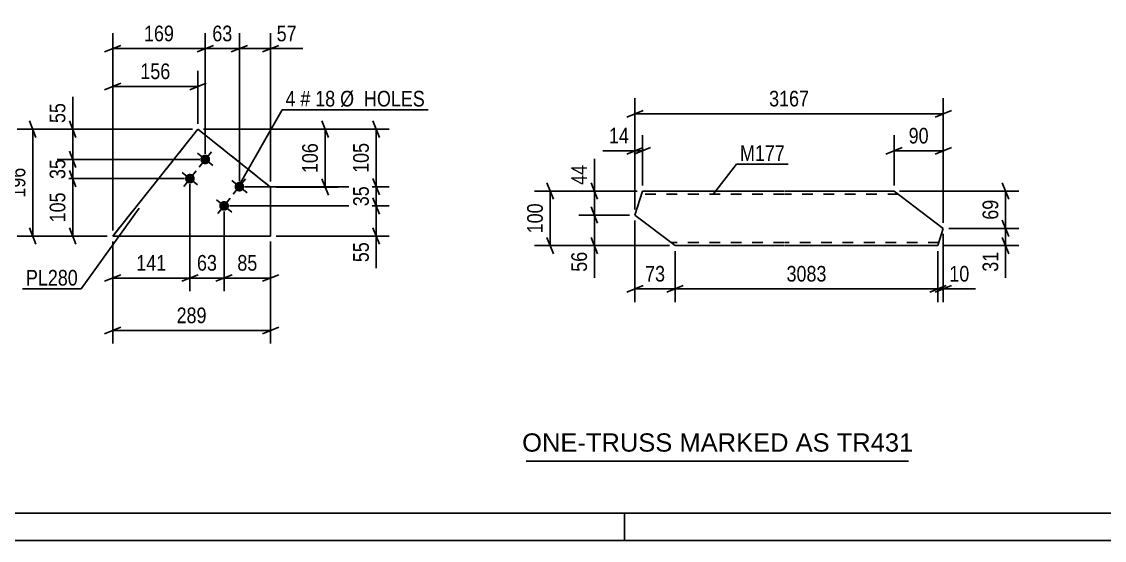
# Model space of a CAD drawing. Header units: millimetres. Extents: x 0 to 841, y 0 to 594.
# Drawn here: x 310.6 to 508.8, y 0 to 95 of the extents above; entities that cross this region are included whole.
import ezdxf

# ---------------------------------------------------------------- set-up
doc = ezdxf.new("R2010")
doc.units = ezdxf.units.MM
doc.linetypes.add('DXK_LINE_DOT2', pattern=[3.9198, 1.9599, -1.9599])
doc.styles.add('Arial', font='ARIAL.TTF', dxfattribs={"height": 0.2})
doc.styles.add('Arial Narrow', font='ARIALN.TTF', dxfattribs={"height": 0.2})

# ---------------------------------------------------------------- blocks, each defined once
blk = doc.blocks.new('Unknown-317311778-1113')
at = {"color": 5, "linetype": 'Continuous'}
for p, q in [((5, 5), (836, 5)), ((421, 0), (421, 5)), ((0, 0), (841, 0))]:
    blk.add_line(p, q, dxfattribs=at)
blk = doc.blocks.new('Part-317311778-6104 - 6098')
at = {"color": 2, "linetype": 'Continuous'}
for p, q in [((422.9, 59.58), (424.27, 63.98)), ((424.27, 63.98), (450.24, 63.98)), ((450.34, 63.98), (470.34, 63.98)), ((479.34, 57.13), (470.34, 63.98)), ((430.24, 53.98), (422.9, 59.58)), ((479.34, 57.13), (478.36, 53.98)), ((450.24, 53.98), (430.24, 53.98)), ((478.36, 53.98), (450.34, 53.98))]:
    blk.add_line(p, q, dxfattribs=at)
at = {"color": 7, "linetype": 'DXK_LINE_DOT2'}
for p, q in [((450.24, 63.38), (424.09, 63.38)), ((471.13, 63.38), (450.34, 63.38)), ((450.24, 54.58), (429.46, 54.58)), ((478.55, 54.58), (450.34, 54.58))]:
    blk.add_line(p, q, dxfattribs=at)
blk = doc.blocks.new('Part-317311778-7203 - 7197')
at = {"color": 2, "linetype": 'Continuous'}
for p, q in [((342.87, 75.31), (327.27, 55.74)), ((356.17, 64.71), (342.87, 75.31)), ((342.87, 75.31), (342.87, 75.31)), ((356.17, 55.74), (356.17, 64.71)), ((327.27, 55.74), (356.17, 55.74)), ((327.27, 55.74), (327.27, 55.74))]:
    blk.add_line(p, q, dxfattribs=at)
at = {"color": 7, "linetype": 'DXK_LINE_DOT2'}
for p, q in [((327.27, 55.74), (342.87, 75.31)), ((342.87, 75.31), (356.17, 64.71)), ((327.27, 55.74), (356.17, 55.74))]:
    blk.add_line(p, q, dxfattribs=at)
blk = doc.blocks.new('Bolt-317311778-7208 - 7197')
at = {"linetype": 'Continuous'}
for points in [[(344.21, 70.67), (344.4, 70.65), (344.58, 70.59), (344.74, 70.5), (344.88, 70.37), (344.99, 70.22), (345.07, 70.05), (345.11, 69.86), (345.11, 69.68), (345.07, 69.49), (344.99, 69.32), (344.88, 69.17), (344.74, 69.04), (344.58, 68.95), (344.4, 68.89), (344.21, 68.87), (344.02, 68.89), (343.84, 68.95), (343.68, 69.04), (343.54, 69.17), (343.43, 69.32), (343.35, 69.49), (343.32, 69.68), (343.32, 69.86), (343.35, 70.05), (343.43, 70.22), (343.54, 70.37), (343.68, 70.5), (343.84, 70.59), (344.02, 70.65)], [(341.41, 67.15), (341.59, 67.13), (341.77, 67.07), (341.93, 66.98), (342.07, 66.85), (342.18, 66.7), (342.26, 66.53), (342.3, 66.35), (342.3, 66.16), (342.26, 65.97), (342.18, 65.8), (342.07, 65.65), (341.93, 65.52), (341.77, 65.43), (341.59, 65.37), (341.41, 65.35), (341.22, 65.37), (341.04, 65.43), (340.88, 65.52), (340.74, 65.65), (340.63, 65.8), (340.55, 65.97), (340.51, 66.16), (340.51, 66.35), (340.55, 66.53), (340.63, 66.7), (340.74, 66.85), (340.88, 66.98), (341.04, 67.07), (341.22, 67.13)], [(350.47, 65.68), (350.65, 65.66), (350.83, 65.6), (351, 65.51), (351.13, 65.38), (351.25, 65.23), (351.32, 65.06), (351.36, 64.88), (351.36, 64.69), (351.32, 64.5), (351.25, 64.33), (351.13, 64.18), (351, 64.05), (350.83, 63.96), (350.65, 63.9), (350.47, 63.88), (350.28, 63.9), (350.1, 63.96), (349.94, 64.05), (349.8, 64.18), (349.69, 64.33), (349.61, 64.5), (349.57, 64.69), (349.57, 64.88), (349.61, 65.06), (349.69, 65.23), (349.8, 65.38), (349.94, 65.51), (350.1, 65.6), (350.28, 65.66)], [(347.66, 62.16), (347.85, 62.14), (348.03, 62.09), (348.19, 61.99), (348.33, 61.87), (348.44, 61.71), (348.52, 61.54), (348.56, 61.36), (348.56, 61.17), (348.52, 60.99), (348.44, 60.81), (348.33, 60.66), (348.19, 60.54), (348.03, 60.44), (347.85, 60.38), (347.66, 60.36), (347.47, 60.38), (347.29, 60.44), (347.13, 60.54), (346.99, 60.66), (346.88, 60.81), (346.8, 60.99), (346.77, 61.17), (346.77, 61.36), (346.8, 61.54), (346.88, 61.71), (346.99, 61.87), (347.13, 61.99), (347.29, 62.09), (347.47, 62.14)]]:
    blk.add_hatch(color=1, dxfattribs=at).paths.add_polyline_path(points)
at = {"color": 1, "linetype": 'Continuous'}
for p, q in [((342.8, 70.89), (345.62, 68.65)), ((345.33, 71.18), (343.09, 68.36)), ((342.53, 67.66), (340.28, 64.84)), ((340, 67.37), (342.81, 65.13)), ((349.06, 65.9), (351.87, 63.66)), ((351.59, 66.19), (349.34, 63.38)), ((346.25, 62.39), (349.07, 60.14)), ((348.78, 62.67), (346.54, 59.86))]:
    blk.add_line(p, q, dxfattribs=at)
blk = doc.blocks.new('StraightDimension-317311778-6217 - 6098')
at = {"color": 7, "linetype": 'Continuous'}
for p, q in [((422.9, 60.58), (422.9, 74.2)), ((424.27, 64.98), (424.27, 74.2)), ((421.4, 70.75), (424.4, 71.95)), ((425.77, 71.95), (422.77, 70.75)), ((422.9, 71.35), (424.27, 71.35))]:
    blk.add_line(p, q, dxfattribs=at)
at = {"color": 0}
blk.add_wipeout([(422.38, 72.1), (422.38, 76.3), (417.52, 76.3), (417.52, 72.1)], dxfattribs=at)
at = {"color": 7, "linetype": 'Continuous'}
blk.add_line((422.9, 71.35), (417, 71.35), dxfattribs=at)
blk.add_line((422.9, 71.35), (417, 71.35), dxfattribs=at)
at = {"color": 3, "style": 'Arial Narrow'}
blk.add_text('14', height=2.863, dxfattribs=at).set_placement((418.12, 72.7))
blk = doc.blocks.new('StraightDimension-317311778-6139 - 6098')
at = {"color": 7, "linetype": 'Continuous'}
for p, q in [((479.34, 56.13), (479.34, 43.65)), ((478.36, 52.98), (478.36, 43.65)), ((476.86, 45.45), (479.86, 46.65)), ((480.84, 46.65), (477.84, 45.45)), ((478.36, 46.05), (479.34, 46.05))]:
    blk.add_line(p, q, dxfattribs=at)
at = {"color": 0}
blk.add_wipeout([(484.72, 46.8), (484.72, 51), (479.86, 51), (479.86, 46.8)], dxfattribs=at)
at = {"color": 7, "linetype": 'Continuous'}
blk.add_line((479.34, 46.05), (485.24, 46.05), dxfattribs=at)
blk.add_line((479.34, 46.05), (485.24, 46.05), dxfattribs=at)
at = {"color": 3, "style": 'Arial Narrow'}
blk.add_text('10', height=2.863, dxfattribs=at).set_placement((480.46, 47.4))
blk = doc.blocks.new('StraightDimension-317311778-6107 - 6098')
at = {"color": 7, "linetype": 'Continuous'}
for p, q in [((406.77, 65.48), (407.97, 62.48)), ((423.27, 63.98), (404.52, 63.98)), ((407.37, 53.98), (407.37, 63.98)), ((429.24, 53.98), (404.52, 53.98)), ((407.97, 52.48), (406.77, 55.48))]:
    blk.add_line(p, q, dxfattribs=at)
at = {"color": 0}
blk.add_wipeout([(406.62, 62.33), (402.42, 62.33), (402.42, 55.64), (406.62, 55.64)], dxfattribs=at)
at = {"color": 3, "style": 'Arial Narrow'}
blk.add_text('100', height=2.863, rotation=90.0002, dxfattribs=at).set_placement((406.02, 56.24))
blk = doc.blocks.new('StraightDimension-317311778-6180 - 6098')
at = {"color": 7, "linetype": 'Continuous'}
for p, q in [((422.9, 58.58), (422.9, 43.65)), ((430.24, 52.98), (430.24, 43.65)), ((421.4, 45.45), (424.4, 46.65)), ((422.9, 46.05), (430.24, 46.05)), ((431.74, 46.65), (428.74, 45.45))]:
    blk.add_line(p, q, dxfattribs=at)
at = {"color": 0}
blk.add_wipeout([(429, 46.8), (429, 51), (424.15, 51), (424.15, 46.8)], dxfattribs=at)
at = {"color": 3, "style": 'Arial Narrow'}
blk.add_text('73', height=2.863, dxfattribs=at).set_placement((424.75, 47.4))
blk = doc.blocks.new('StraightDimension-317311778-6156 - 6098')
at = {"color": 7, "linetype": 'Continuous'}
for p, q in [((430.24, 52.98), (430.24, 43.65)), ((478.36, 52.98), (478.36, 43.65)), ((431.74, 46.65), (428.74, 45.45)), ((430.24, 46.05), (478.36, 46.05)), ((476.86, 45.45), (479.86, 46.65))]:
    blk.add_line(p, q, dxfattribs=at)
at = {"color": 0}
blk.add_wipeout([(458.56, 46.8), (458.56, 51), (450.05, 51), (450.05, 46.8)], dxfattribs=at)
at = {"color": 3, "style": 'Arial Narrow'}
blk.add_text('3083', height=2.863, dxfattribs=at).set_placement((450.65, 47.4))
blk = doc.blocks.new('StraightDimension-317311778-6198 - 6098')
at = {"color": 7, "linetype": 'Continuous'}
for p, q in [((470.34, 64.98), (470.34, 74.19)), ((479.34, 58.13), (479.34, 74.19)), ((468.84, 70.74), (471.84, 71.94)), ((480.84, 71.94), (477.84, 70.74)), ((470.34, 71.34), (479.34, 71.34))]:
    blk.add_line(p, q, dxfattribs=at)
at = {"color": 0}
blk.add_wipeout([(477.27, 72.09), (477.27, 76.29), (472.41, 76.29), (472.41, 72.09)], dxfattribs=at)
at = {"color": 3, "style": 'Arial Narrow'}
blk.add_text('90', height=2.863, dxfattribs=at).set_placement((473.01, 72.69))
blk = doc.blocks.new('StraightDimension-317311778-6235 - 6098')
at = {"color": 7, "linetype": 'Continuous'}
for p, q in [((490.16, 58.63), (491.36, 55.63)), ((480.34, 57.13), (493.16, 57.13)), ((490.76, 53.98), (490.76, 57.13)), ((479.36, 53.98), (493.16, 53.98)), ((491.36, 52.48), (490.16, 55.48))]:
    blk.add_line(p, q, dxfattribs=at)
at = {"color": 0}
blk.add_wipeout([(490.01, 53.46), (485.81, 53.46), (485.81, 48.6), (490.01, 48.6)], dxfattribs=at)
at = {"color": 7, "linetype": 'Continuous'}
blk.add_line((490.76, 53.98), (490.76, 48.08), dxfattribs=at)
blk.add_line((490.76, 53.98), (490.76, 48.08), dxfattribs=at)
at = {"color": 3, "style": 'Arial Narrow'}
blk.add_text('31', height=2.863, rotation=90.0002, dxfattribs=at).set_placement((489.41, 49.2))
blk = doc.blocks.new('StraightDimension-317311778-6259 - 6098')
at = {"color": 7, "linetype": 'Continuous'}
for p, q in [((490.16, 65.48), (491.36, 62.48)), ((471.34, 63.98), (493.16, 63.98)), ((490.76, 57.13), (490.76, 63.98)), ((491.36, 55.63), (490.16, 58.63)), ((480.34, 57.13), (493.16, 57.13))]:
    blk.add_line(p, q, dxfattribs=at)
at = {"color": 0}
blk.add_wipeout([(490.01, 62.98), (485.81, 62.98), (485.81, 58.13), (490.01, 58.13)], dxfattribs=at)
at = {"color": 3, "style": 'Arial Narrow'}
blk.add_text('69', height=2.863, rotation=90.0002, dxfattribs=at).set_placement((489.41, 58.73))
blk = doc.blocks.new('StraightDimension-317311778-6285 - 6098')
at = {"color": 7, "linetype": 'Continuous'}
for p, q in [((421.9, 59.58), (412.61, 59.58)), ((414.86, 61.08), (416.06, 58.08)), ((415.46, 53.98), (415.46, 59.58)), ((429.24, 53.98), (412.61, 53.98)), ((416.06, 52.48), (414.86, 55.48))]:
    blk.add_line(p, q, dxfattribs=at)
at = {"color": 0}
blk.add_wipeout([(414.71, 53.46), (410.51, 53.46), (410.51, 48.6), (414.71, 48.6)], dxfattribs=at)
at = {"color": 7, "linetype": 'Continuous'}
blk.add_line((415.46, 53.98), (415.46, 48.08), dxfattribs=at)
blk.add_line((415.46, 53.98), (415.46, 48.08), dxfattribs=at)
at = {"color": 3, "style": 'Arial Narrow'}
blk.add_text('56', height=2.863, rotation=90.0002, dxfattribs=at).set_placement((414.11, 49.2))
blk = doc.blocks.new('StraightDimension-317311778-6309 - 6098')
at = {"color": 7, "linetype": 'Continuous'}
for p, q in [((414.86, 65.48), (416.06, 62.48)), ((423.27, 63.98), (412.61, 63.98)), ((415.46, 59.58), (415.46, 63.98)), ((421.9, 59.58), (412.61, 59.58)), ((416.06, 58.08), (414.86, 61.08))]:
    blk.add_line(p, q, dxfattribs=at)
at = {"color": 0}
blk.add_wipeout([(414.71, 69.36), (410.51, 69.36), (410.51, 64.51), (414.71, 64.51)], dxfattribs=at)
at = {"color": 7, "linetype": 'Continuous'}
blk.add_line((415.46, 63.98), (415.46, 69.89), dxfattribs=at)
blk.add_line((415.46, 63.98), (415.46, 69.89), dxfattribs=at)
at = {"color": 3, "style": 'Arial Narrow'}
blk.add_text('44', height=2.863, rotation=90.0002, dxfattribs=at).set_placement((414.11, 65.11))
blk = doc.blocks.new('StraightDimension-317311778-6334 - 6098')
at = {"color": 7, "linetype": 'Continuous'}
for p, q in [((422.9, 60.58), (422.9, 80.98)), ((479.34, 58.13), (479.34, 80.98)), ((424.4, 78.73), (421.4, 77.53)), ((422.9, 78.13), (479.34, 78.13)), ((477.84, 77.53), (480.84, 78.73))]:
    blk.add_line(p, q, dxfattribs=at)
at = {"color": 0}
blk.add_wipeout([(455.38, 78.88), (455.38, 83.08), (446.86, 83.08), (446.86, 78.88)], dxfattribs=at)
at = {"color": 3, "style": 'Arial Narrow'}
blk.add_text('3167', height=2.863, dxfattribs=at).set_placement((447.46, 79.48))
blk = doc.blocks.new('StraightDimension-317311778-7307 - 7197')
at = {"color": 7, "linetype": 'Continuous'}
for p, q in [((341.41, 65.25), (341.41, 45.65)), ((327.27, 54.74), (327.27, 45.65)), ((328.77, 48.65), (325.77, 47.45)), ((327.27, 48.05), (341.41, 48.05)), ((339.91, 47.45), (342.91, 48.65))]:
    blk.add_line(p, q, dxfattribs=at)
at = {"color": 0}
blk.add_wipeout([(337.68, 48.8), (337.68, 53), (330.99, 53), (330.99, 48.8)], dxfattribs=at)
at = {"color": 3, "style": 'Arial Narrow'}
blk.add_text('141', height=2.863, dxfattribs=at).set_placement((331.59, 49.4))
blk = doc.blocks.new('StraightDimension-317311778-7226 - 7197')
at = {"color": 7, "linetype": 'Continuous'}
for p, q in [((374.91, 62.76), (376.11, 59.76)), ((348.66, 61.26), (377.91, 61.26)), ((375.51, 55.74), (375.51, 61.26)), ((357.17, 55.74), (377.91, 55.74)), ((376.11, 54.24), (374.91, 57.24))]:
    blk.add_line(p, q, dxfattribs=at)
at = {"color": 0}
blk.add_wipeout([(374.76, 55.21), (370.56, 55.21), (370.56, 50.35), (374.76, 50.35)], dxfattribs=at)
at = {"color": 7, "linetype": 'Continuous'}
blk.add_line((375.51, 55.74), (375.51, 49.83), dxfattribs=at)
blk.add_line((375.51, 55.74), (375.51, 49.83), dxfattribs=at)
at = {"color": 3, "style": 'Arial Narrow'}
blk.add_text('55', height=2.863, rotation=90.0002, dxfattribs=at).set_placement((374.16, 50.95))
blk = doc.blocks.new('StraightDimension-317311778-7218 - 7197')
at = {"color": 7, "linetype": 'Continuous'}
for p, q in [((374.91, 76.81), (376.11, 73.81)), ((343.87, 75.31), (377.91, 75.31)), ((375.51, 64.78), (375.51, 75.31)), ((376.11, 63.28), (374.91, 66.28)), ((351.47, 64.78), (377.91, 64.78))]:
    blk.add_line(p, q, dxfattribs=at)
at = {"color": 0}
blk.add_wipeout([(374.76, 73.39), (370.56, 73.39), (370.56, 66.71), (374.76, 66.71)], dxfattribs=at)
at = {"color": 3, "style": 'Arial Narrow'}
blk.add_text('105', height=2.863, rotation=90.0002, dxfattribs=at).set_placement((374.16, 67.31))
blk = doc.blocks.new('StraightDimension-317311778-7210 - 7197')
at = {"color": 7, "linetype": 'Continuous'}
for p, q in [((374.91, 66.28), (376.11, 63.28)), ((351.47, 64.78), (377.91, 64.78)), ((375.51, 61.26), (375.51, 64.78)), ((376.11, 59.76), (374.91, 62.76)), ((348.66, 61.26), (377.91, 61.26))]:
    blk.add_line(p, q, dxfattribs=at)
at = {"color": 0}
blk.add_wipeout([(374.76, 65.45), (370.56, 65.45), (370.56, 60.6), (374.76, 60.6)], dxfattribs=at)
at = {"color": 3, "style": 'Arial Narrow'}
blk.add_text('35', height=2.863, rotation=90.0002, dxfattribs=at).set_placement((374.16, 61.2))
blk = doc.blocks.new('StraightDimension-317311778-7233 - 7197')
at = {"color": 7, "linetype": 'Continuous'}
for p, q in [((319.34, 67.75), (320.54, 64.75)), ((340.41, 66.25), (317.09, 66.25)), ((319.94, 55.74), (319.94, 66.25)), ((326.27, 55.74), (317.09, 55.74)), ((320.54, 54.24), (319.34, 57.24))]:
    blk.add_line(p, q, dxfattribs=at)
at = {"color": 0}
blk.add_wipeout([(319.19, 64.34), (314.99, 64.34), (314.99, 57.65), (319.19, 57.65)], dxfattribs=at)
at = {"color": 3, "style": 'Arial Narrow'}
blk.add_text('105', height=2.863, rotation=90.0002, dxfattribs=at).set_placement((318.59, 58.25))
blk = doc.blocks.new('StraightDimension-317311778-7239 - 7197')
at = {"color": 7, "linetype": 'Continuous'}
for p, q in [((343.21, 69.77), (317.09, 69.77)), ((319.34, 71.27), (320.54, 68.27)), ((319.94, 66.25), (319.94, 69.77)), ((320.54, 64.75), (319.34, 67.75)), ((340.41, 66.25), (317.09, 66.25))]:
    blk.add_line(p, q, dxfattribs=at)
at = {"color": 0}
blk.add_wipeout([(319.19, 70.44), (314.99, 70.44), (314.99, 65.58), (319.19, 65.58)], dxfattribs=at)
at = {"color": 3, "style": 'Arial Narrow'}
blk.add_text('35', height=2.863, rotation=90.0002, dxfattribs=at).set_placement((318.59, 66.18))
blk = doc.blocks.new('StraightDimension-317311778-7247 - 7197')
at = {"color": 7, "linetype": 'Continuous'}
for p, q in [((319.34, 76.81), (320.54, 73.81)), ((341.87, 75.31), (317.09, 75.31)), ((319.94, 69.77), (319.94, 75.31)), ((343.21, 69.77), (317.09, 69.77)), ((320.54, 68.27), (319.34, 71.27))]:
    blk.add_line(p, q, dxfattribs=at)
at = {"color": 0}
blk.add_wipeout([(319.19, 80.69), (314.99, 80.69), (314.99, 75.84), (319.19, 75.84)], dxfattribs=at)
at = {"color": 7, "linetype": 'Continuous'}
blk.add_line((319.94, 75.31), (319.94, 81.22), dxfattribs=at)
blk.add_line((319.94, 75.31), (319.94, 81.22), dxfattribs=at)
at = {"color": 3, "style": 'Arial Narrow'}
blk.add_text('55', height=2.863, rotation=90.0002, dxfattribs=at).set_placement((318.59, 76.44))
blk = doc.blocks.new('StraightDimension-317311778-7256 - 7197')
at = {"color": 7, "linetype": 'Continuous'}
for p, q in [((327.27, 56.74), (327.27, 92.91)), ((344.21, 70.77), (344.21, 92.91)), ((328.77, 90.66), (325.77, 89.46)), ((327.27, 90.06), (344.21, 90.06)), ((342.71, 89.46), (345.71, 90.66))]:
    blk.add_line(p, q, dxfattribs=at)
at = {"color": 0}
blk.add_wipeout([(339.08, 90.81), (339.08, 95.01), (332.4, 95.01), (332.4, 90.81)], dxfattribs=at)
at = {"color": 3, "style": 'Arial Narrow'}
blk.add_text('169', height=2.863, dxfattribs=at).set_placement((333, 91.41))
blk = doc.blocks.new('StraightDimension-317311778-7262 - 7197')
at = {"color": 7, "linetype": 'Continuous'}
for p, q in [((344.21, 70.77), (344.21, 92.91)), ((350.47, 65.78), (350.47, 92.91)), ((342.71, 89.46), (345.71, 90.66)), ((344.21, 90.06), (350.47, 90.06)), ((351.97, 90.66), (348.97, 89.46))]:
    blk.add_line(p, q, dxfattribs=at)
at = {"color": 0}
blk.add_wipeout([(349.77, 90.81), (349.77, 95.01), (344.91, 95.01), (344.91, 90.81)], dxfattribs=at)
at = {"color": 3, "style": 'Arial Narrow'}
blk.add_text('63', height=2.863, dxfattribs=at).set_placement((345.51, 91.41))
blk = doc.blocks.new('StraightDimension-317311778-7270 - 7197')
at = {"color": 7, "linetype": 'Continuous'}
for p, q in [((350.47, 65.78), (350.47, 92.91)), ((356.17, 65.71), (356.17, 92.91)), ((348.97, 89.46), (351.97, 90.66)), ((350.47, 90.06), (356.17, 90.06)), ((357.67, 90.66), (354.67, 89.46))]:
    blk.add_line(p, q, dxfattribs=at)
at = {"color": 0}
blk.add_wipeout([(361.55, 90.81), (361.55, 95.01), (356.69, 95.01), (356.69, 90.81)], dxfattribs=at)
at = {"color": 7, "linetype": 'Continuous'}
blk.add_line((356.17, 90.06), (362.07, 90.06), dxfattribs=at)
blk.add_line((356.17, 90.06), (362.07, 90.06), dxfattribs=at)
at = {"color": 3, "style": 'Arial Narrow'}
blk.add_text('57', height=2.863, dxfattribs=at).set_placement((357.29, 91.41))
blk = doc.blocks.new('StraightDimension-317311778-7279 - 7197')
at = {"color": 7, "linetype": 'Continuous'}
for p, q in [((313.22, 73.81), (312.02, 76.81)), ((341.87, 75.31), (309.77, 75.31)), ((312.62, 55.74), (312.62, 75.31)), ((326.27, 55.74), (309.77, 55.74)), ((312.02, 57.24), (313.22, 54.24))]:
    blk.add_line(p, q, dxfattribs=at)
at = {"color": 0}
blk.add_wipeout([(311.87, 68.87), (307.67, 68.87), (307.67, 62.18), (311.87, 62.18)], dxfattribs=at)
at = {"color": 3, "style": 'Arial Narrow'}
blk.add_text('196', height=2.863, rotation=90.0002, dxfattribs=at).set_placement((311.27, 62.78))
blk = doc.blocks.new('StraightDimension-317311778-7286 - 7197')
at = {"color": 7, "linetype": 'Continuous'}
for p, q in [((365.57, 76.81), (366.77, 73.81)), ((343.87, 75.31), (368.57, 75.31)), ((366.17, 64.71), (366.17, 75.31)), ((366.77, 63.21), (365.57, 66.21)), ((357.17, 64.71), (368.57, 64.71))]:
    blk.add_line(p, q, dxfattribs=at)
at = {"color": 0}
blk.add_wipeout([(365.42, 73.36), (361.22, 73.36), (361.22, 66.67), (365.42, 66.67)], dxfattribs=at)
at = {"color": 3, "style": 'Arial Narrow'}
blk.add_text('106', height=2.863, rotation=90.0002, dxfattribs=at).set_placement((364.82, 67.27))
blk = doc.blocks.new('StraightDimension-317311778-7295 - 7197')
at = {"color": 7, "linetype": 'Continuous'}
for p, q in [((327.27, 54.74), (327.27, 36.03)), ((356.17, 54.74), (356.17, 36.03)), ((328.77, 39.03), (325.77, 37.83)), ((327.27, 38.43), (356.17, 38.43)), ((354.67, 37.83), (357.67, 39.03))]:
    blk.add_line(p, q, dxfattribs=at)
at = {"color": 0}
blk.add_wipeout([(345.06, 39.18), (345.06, 43.38), (338.37, 43.38), (338.37, 39.18)], dxfattribs=at)
at = {"color": 3, "style": 'Arial Narrow'}
blk.add_text('289', height=2.863, dxfattribs=at).set_placement((338.97, 39.78))
blk = doc.blocks.new('StraightDimension-317311778-7300 - 7197')
at = {"color": 7, "linetype": 'Continuous'}
for p, q in [((327.27, 56.74), (327.27, 85.99)), ((342.87, 76.31), (342.87, 85.99)), ((328.77, 83.74), (325.77, 82.54)), ((341.37, 82.54), (344.37, 83.74)), ((327.27, 83.14), (342.87, 83.14))]:
    blk.add_line(p, q, dxfattribs=at)
at = {"color": 0}
blk.add_wipeout([(338.41, 83.89), (338.41, 88.09), (331.73, 88.09), (331.73, 83.89)], dxfattribs=at)
at = {"color": 3, "style": 'Arial Narrow'}
blk.add_text('156', height=2.863, dxfattribs=at).set_placement((332.33, 84.49))
blk = doc.blocks.new('StraightDimension-317311778-7313 - 7197')
at = {"color": 7, "linetype": 'Continuous'}
for p, q in [((341.41, 65.25), (341.41, 45.65)), ((347.66, 60.26), (347.66, 45.65)), ((339.91, 47.45), (342.91, 48.65)), ((341.41, 48.05), (347.66, 48.05)), ((349.16, 48.65), (346.16, 47.45))]:
    blk.add_line(p, q, dxfattribs=at)
at = {"color": 0}
blk.add_wipeout([(346.96, 48.8), (346.96, 53), (342.1, 53), (342.1, 48.8)], dxfattribs=at)
at = {"color": 3, "style": 'Arial Narrow'}
blk.add_text('63', height=2.863, dxfattribs=at).set_placement((342.7, 49.4))
blk = doc.blocks.new('StraightDimension-317311778-7321 - 7197')
at = {"color": 7, "linetype": 'Continuous'}
for p, q in [((347.66, 60.26), (347.66, 45.65)), ((356.17, 54.74), (356.17, 45.65)), ((346.16, 47.45), (349.16, 48.65)), ((347.66, 48.05), (356.17, 48.05)), ((357.67, 48.65), (354.67, 47.45))]:
    blk.add_line(p, q, dxfattribs=at)
at = {"color": 0}
blk.add_wipeout([(354.34, 48.8), (354.34, 53), (349.49, 53), (349.49, 48.8)], dxfattribs=at)
at = {"color": 3, "style": 'Arial Narrow'}
blk.add_text('85', height=2.863, dxfattribs=at).set_placement((350.09, 49.4))
blk = doc.blocks.new('Unknown-317311778-11476')
at = {"color": 7, "linetype": 'Continuous'}
blk.add_line((403, 14.5), (473, 14.5), dxfattribs=at)
at = {"color": 7, "style": 'Arial'}
blk.add_text('ONE-TRUSS MARKED AS TR431', height=3.3428, dxfattribs=at).set_placement((402.24, 16.25))
blk = doc.blocks.new('Mark-317311778-6100 - 6098')
at = {"color": 0}
blk.add_wipeout([(450.33, 69.49), (450.33, 72.49), (442.11, 72.49), (442.11, 69.49)], dxfattribs=at)
blk.add_wipeout([(450.33, 69.49), (450.33, 72.49), (442.11, 72.49), (442.11, 69.49)], dxfattribs=at)
at = {"color": 30, "linetype": 'Continuous'}
for p, q in [((437.25, 63.49), (441.51, 68.89)), ((441.51, 68.89), (450.93, 68.89))]:
    blk.add_line(p, q, dxfattribs=at)
at = {"color": 3, "style": 'Arial Narrow'}
blk.add_text('M177', height=2.863, dxfattribs=at).set_placement((442.11, 69.49))
blk = doc.blocks.new('Mark-317311778-7199 - 7197')
at = {"color": 0}
blk.add_wipeout([(320.88, 46.67), (320.88, 49.67), (311.38, 49.67), (311.38, 46.67)], dxfattribs=at)
blk.add_wipeout([(320.88, 46.67), (320.88, 49.67), (311.38, 49.67), (311.38, 46.67)], dxfattribs=at)
at = {"color": 30, "linetype": 'Continuous'}
for p in [(332.09, 60.87), (310.78, 46.07)]:
    blk.add_line(p, (321.48, 46.07), dxfattribs=at)
at = {"color": 3, "style": 'Arial Narrow'}
blk.add_text('PL280', height=2.863, dxfattribs=at).set_placement((311.38, 46.67))
blk = doc.blocks.new('Mark-317311778-7204 - 7197')
at = {"color": 0}
blk.add_wipeout([(360.72, 79.47), (360.72, 82.47), (358.9, 82.47), (358.9, 79.47)], dxfattribs=at)
blk.add_wipeout([(360.72, 79.47), (360.72, 82.47), (358.9, 82.47), (358.9, 79.47)], dxfattribs=at)
at = {"color": 7, "linetype": 'Continuous'}
blk.add_line((350.16, 64.61), (358.3, 78.87), dxfattribs=at)
at = {"color": 3, "style": 'Arial Narrow'}
blk.add_text('4', height=2.86, dxfattribs=at).set_placement((358.9, 79.47))
at = {"color": 0}
blk.add_wipeout([(363.45, 79.47), (363.45, 82.47), (361.62, 82.47), (361.62, 79.47)], dxfattribs=at)
blk.add_wipeout([(363.45, 79.47), (363.45, 82.47), (361.62, 82.47), (361.62, 79.47)], dxfattribs=at)
blk.add_wipeout([(368.01, 79.47), (368.01, 82.47), (364.35, 82.47), (364.35, 79.47)], dxfattribs=at)
blk.add_wipeout([(368.01, 79.47), (368.01, 82.47), (364.35, 82.47), (364.35, 79.47)], dxfattribs=at)
at = {"color": 3, "style": 'Arial Narrow'}
for s, height, p in [('#', 2.86, (361.62, 79.47)), ('18', 2.863, (364.35, 79.47))]:
    blk.add_text(s, height=height, dxfattribs=at).set_placement(p)
at = {"color": 0}
blk.add_wipeout([(384.44, 79.47), (384.44, 82.47), (368.91, 82.47), (368.91, 79.47)], dxfattribs=at)
blk.add_wipeout([(384.44, 79.47), (384.44, 82.47), (368.91, 82.47), (368.91, 79.47)], dxfattribs=at)
at = {"color": 7, "linetype": 'Continuous'}
blk.add_line((358.3, 78.87), (385.04, 78.87), dxfattribs=at)
at = {"color": 3, "style": 'Arial Narrow'}
blk.add_text('Ø  HOLES', height=2.863, dxfattribs=at).set_placement((368.91, 79.47))

msp = doc.modelspace()

# ---------------------------------------------------------------- block references
for name in ['Unknown-317311778-1113', 'Part-317311778-7203 - 7197', 'Bolt-317311778-7208 - 7197', 'Part-317311778-6104 - 6098', 'Unknown-317311778-11476']:
    msp.add_blockref(name, (0, 0))

# ---------------------------------------------------------------- next in the draw order: block references
for name in ['StraightDimension-317311778-6217 - 6098', 'StraightDimension-317311778-6198 - 6098', 'StraightDimension-317311778-7307 - 7197', 'StraightDimension-317311778-7226 - 7197', 'StraightDimension-317311778-6139 - 6098']:
    msp.add_blockref(name, (0, 0))

# ---------------------------------------------------------------- next in the draw order: block references
for name in ['StraightDimension-317311778-7218 - 7197', 'StraightDimension-317311778-7233 - 7197', 'StraightDimension-317311778-6107 - 6098']:
    msp.add_blockref(name, (0, 0))

# ---------------------------------------------------------------- next in the draw order: block references
for name in ['StraightDimension-317311778-7239 - 7197', 'StraightDimension-317311778-7210 - 7197', 'StraightDimension-317311778-6180 - 6098']:
    msp.add_blockref(name, (0, 0))

# ---------------------------------------------------------------- next in the draw order: block references
for name in ['StraightDimension-317311778-7247 - 7197', 'StraightDimension-317311778-6156 - 6098']:
    msp.add_blockref(name, (0, 0))

# ---------------------------------------------------------------- next in the draw order: block references
for name in ['StraightDimension-317311778-7256 - 7197', 'StraightDimension-317311778-6285 - 6098', 'StraightDimension-317311778-6235 - 6098']:
    msp.add_blockref(name, (0, 0))

# ---------------------------------------------------------------- next in the draw order: block references
for name in ['StraightDimension-317311778-7262 - 7197', 'StraightDimension-317311778-6309 - 6098', 'StraightDimension-317311778-6259 - 6098']:
    msp.add_blockref(name, (0, 0))

# ---------------------------------------------------------------- next in the draw order: block references
for name in ['StraightDimension-317311778-7270 - 7197', 'StraightDimension-317311778-6334 - 6098', 'StraightDimension-317311778-7279 - 7197']:
    msp.add_blockref(name, (0, 0))

# ---------------------------------------------------------------- next in the draw order: block references
for name in ['StraightDimension-317311778-7286 - 7197', 'Mark-317311778-6100 - 6098', 'StraightDimension-317311778-7295 - 7197']:
    msp.add_blockref(name, (0, 0))

# ---------------------------------------------------------------- next in the draw order: block references
for name in ['StraightDimension-317311778-7300 - 7197', 'Mark-317311778-7204 - 7197']:
    msp.add_blockref(name, (0, 0))

# ---------------------------------------------------------------- next in the draw order: block references
for name in ['StraightDimension-317311778-7313 - 7197', 'Mark-317311778-7199 - 7197']:
    msp.add_blockref(name, (0, 0))

# ---------------------------------------------------------------- next in the draw order: block references
msp.add_blockref('StraightDimension-317311778-7321 - 7197', (0, 0))

doc.saveas('drawing.dxf')
